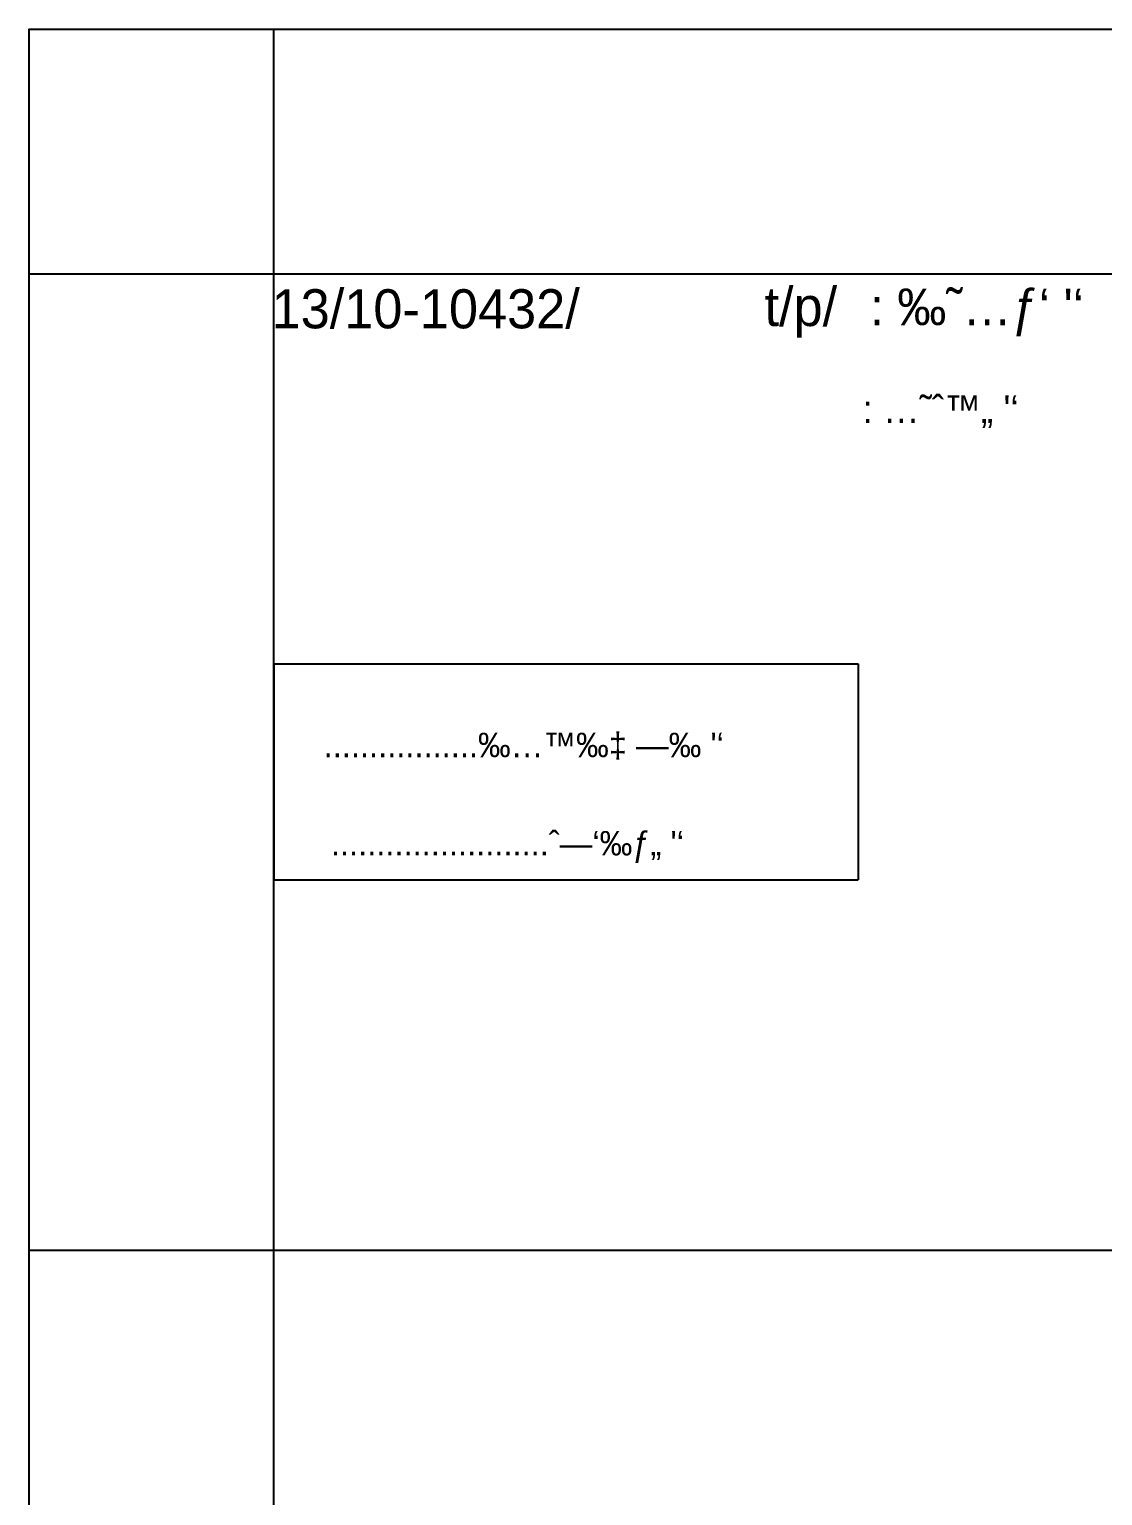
# Model space of a CAD drawing. Extents: x 208781 to 210549, y 749110 to 750610.
# Drawn here: x 208781.2 to 209055.7, y 750235.5 to 750610.5 of the extents above; entities that cross this region are included whole.
import ezdxf
from ezdxf.enums import TextEntityAlignment as Align

# ---------------------------------------------------------------- set-up
doc = ezdxf.new("R2010")
doc.units = 0
doc.layers.add('-misgeret_ezer', color=5, linetype='Continuous', plot=False)
for name, color, linetype in [('_view', 7, 'Continuous'), ('TR_GILAYON', 7, 'Continuous'), ('TR_GILYON', 7, 'Continuous')]:
    doc.layers.add(name, color=color, linetype=linetype)
doc.styles.add('bbh1', font='miryl.shx', dxfattribs={"height": 0.4})
doc.styles.add('HEBTEXT', font='HEBTXT')

# ---------------------------------------------------------------- blocks, each defined once
blk = doc.blocks.new('RISH-MAX')
at = {"layer": 'TR_GILAYON'}
blk.add_lwpolyline([(0, 0), (0, 600), (700, 600), (700, 0)], close=True, dxfattribs=at)

msp = doc.modelspace()

# ---------------------------------------------------------------- linework, layer by layer
at = {"layer": '-misgeret_ezer'}
for p, q in [((208843.7, 749110.46), (208843.7, 750610.46)), ((208781.2, 750547.96), (210531.2, 750547.96)), ((208781.2, 750298.24), (210531.2, 750298.24))]:
    msp.add_line(p, q, dxfattribs=at)
at = {"layer": '_view'}
for p, q in [((208843.73, 750448.17), (208993.15, 750448.17)), ((208843.73, 750448.17), (208843.73, 750392.94)), ((208993.15, 750448.17), (208993.15, 750392.94)), ((208843.73, 750392.94), (208993.15, 750392.94))]:
    msp.add_line(p, q, dxfattribs=at)

# ---------------------------------------------------------------- block references
at = {"layer": 'TR_GILYON', "xscale": 2.5, "yscale": 2.5, "zscale": 2.5}
msp.add_blockref('RISH-MAX', (208781.2, 749110.46), dxfattribs=at)

# ---------------------------------------------------------------- texts
at = {"layer": '_view', "style": 'HEBTEXT'}
for s, p in [(" .................‰…™‰‡ —‰ '‘", (208854.15, 750424.32)), (" ........................ˆ—‘‰ƒ„ '‘", (208856, 750399.18))]:
    msp.add_text(s, height=6.25, dxfattribs=at).set_placement(p)
at = {"layer": 'TR_GILAYON'}
for s, style, p in [('13/10-10432/', 'HEBTEXT', (208843.15, 750533.99)), ('t/p/', 'bbh1', (208969.21, 750534.58))]:
    msp.add_text(s, height=10, dxfattribs=dict(at, style=style)).set_placement(p)
at = {"layer": 'TR_GILAYON', "style": 'HEBTEXT'}
for s, height, p in [(": ‰˜…ƒ‘ '‘", 9.375, (209050.84, 750534.8)), (": …˜ˆ™„ '‘", 7.031, (209034.19, 750509.81))]:
    msp.add_text(s, height=height, dxfattribs=at).set_placement(p, align=Align.RIGHT)

doc.saveas('drawing.dxf')
